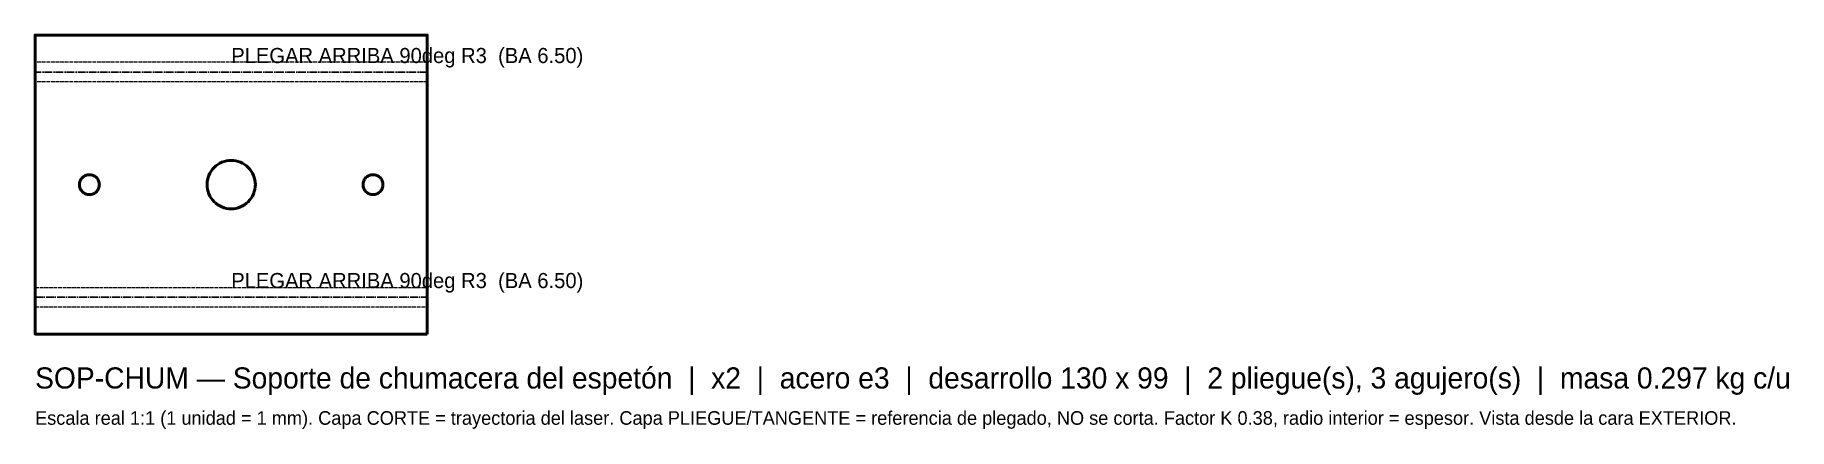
# Model space of a CAD drawing. Header units: millimetres. Extents: x 0 to 581, y -41 to 90.
import ezdxf

# ---------------------------------------------------------------- set-up
doc = ezdxf.new("R2010")
doc.units = ezdxf.units.MM
doc.linetypes.add('DASHDOT', pattern=[3.556, 2.54, -0.508, 0, -0.508])
doc.linetypes.add('DASHED', pattern=[1.524, 1.27, -0.254])
for name, color, linetype, lineweight in [('CORTE', 1, 'CONTINUOUS', 50), ('PLIEGUE', 5, 'DASHDOT', 25), ('TANGENTE', 8, 'DASHED', 13), ('TEXTO', 7, 'CONTINUOUS', 25)]:
    doc.layers.add(name, color=color, linetype=linetype, lineweight=lineweight)

msp = doc.modelspace()

# ---------------------------------------------------------------- linework, layer by layer
at = {"layer": 'CORTE'}
for points in [[(130, -9.5), (0, -9.5), (0, 2.75), (0, 77.25), (0, 89.5), (130, 89.5), (130, 77.25), (130, 2.75), (130, -9.5)], [(72.06, 43.77), (71.65, 44.44), (71.18, 45.08), (70.66, 45.66), (70.08, 46.18), (69.44, 46.65), (68.77, 47.06), (68.06, 47.39), (67.32, 47.66), (66.56, 47.85), (65.78, 47.96), (65, 48), (64.22, 47.96), (63.44, 47.85), (62.68, 47.66), (61.94, 47.39), (61.23, 47.06), (60.56, 46.65), (59.92, 46.18), (59.34, 45.66), (58.82, 45.08), (58.35, 44.44), (57.94, 43.77), (57.61, 43.06), (57.34, 42.32), (57.15, 41.56), (57.04, 40.78), (57, 40), (57.04, 39.22), (57.15, 38.44), (57.34, 37.68), (57.61, 36.94), (57.94, 36.23), (58.35, 35.56), (58.82, 34.92), (59.34, 34.34), (59.92, 33.82), (60.56, 33.35), (61.23, 32.94), (61.94, 32.61), (62.68, 32.34), (63.44, 32.15), (64.22, 32.04), (65, 32), (65.78, 32.04), (66.56, 32.15), (67.32, 32.34), (68.06, 32.61), (68.77, 32.94), (69.44, 33.35), (70.08, 33.82), (70.66, 34.34), (71.18, 34.92), (71.65, 35.56), (72.06, 36.23), (72.39, 36.94), (72.66, 37.68), (72.85, 38.44), (72.96, 39.22), (73, 40), (72.96, 40.78), (72.85, 41.56), (72.66, 42.32), (72.39, 43.06), (72.06, 43.77)], [(21.05, 41.26), (20.91, 41.56), (20.74, 41.83), (20.55, 42.09), (20.33, 42.33), (20.09, 42.55), (19.83, 42.74), (19.56, 42.91), (19.26, 43.05), (18.96, 43.16), (18.64, 43.24), (18.32, 43.28), (18, 43.3), (17.68, 43.28), (17.36, 43.24), (17.04, 43.16), (16.74, 43.05), (16.44, 42.91), (16.17, 42.74), (15.91, 42.55), (15.67, 42.33), (15.45, 42.09), (15.26, 41.83), (15.09, 41.56), (14.95, 41.26), (14.84, 40.96), (14.76, 40.64), (14.72, 40.32), (14.7, 40), (14.72, 39.68), (14.76, 39.36), (14.84, 39.04), (14.95, 38.74), (15.09, 38.44), (15.26, 38.17), (15.45, 37.91), (15.67, 37.67), (15.91, 37.45), (16.17, 37.26), (16.44, 37.09), (16.74, 36.95), (17.04, 36.84), (17.36, 36.76), (17.68, 36.72), (18, 36.7), (18.32, 36.72), (18.64, 36.76), (18.96, 36.84), (19.26, 36.95), (19.56, 37.09), (19.83, 37.26), (20.09, 37.45), (20.33, 37.67), (20.55, 37.91), (20.74, 38.17), (20.91, 38.44), (21.05, 38.74), (21.16, 39.04), (21.24, 39.36), (21.28, 39.68), (21.3, 40), (21.28, 40.32), (21.24, 40.64), (21.16, 40.96), (21.05, 41.26)], [(115.16, 40.96), (115.05, 41.26), (114.91, 41.56), (114.74, 41.83), (114.55, 42.09), (114.33, 42.33), (114.09, 42.55), (113.83, 42.74), (113.56, 42.91), (113.26, 43.05), (112.96, 43.16), (112.64, 43.24), (112.32, 43.28), (112, 43.3), (111.68, 43.28), (111.36, 43.24), (111.04, 43.16), (110.74, 43.05), (110.44, 42.91), (110.17, 42.74), (109.91, 42.55), (109.67, 42.33), (109.45, 42.09), (109.26, 41.83), (109.09, 41.56), (108.95, 41.26), (108.84, 40.96), (108.76, 40.64), (108.72, 40.32), (108.7, 40), (108.72, 39.68), (108.76, 39.36), (108.84, 39.04), (108.95, 38.74), (109.09, 38.44), (109.26, 38.17), (109.45, 37.91), (109.67, 37.67), (109.91, 37.45), (110.17, 37.26), (110.44, 37.09), (110.74, 36.95), (111.04, 36.84), (111.36, 36.76), (111.68, 36.72), (112, 36.7), (112.32, 36.72), (112.64, 36.76), (112.96, 36.84), (113.26, 36.95), (113.56, 37.09), (113.83, 37.26), (114.09, 37.45), (114.33, 37.67), (114.55, 37.91), (114.74, 38.17), (114.91, 38.44), (115.05, 38.74), (115.16, 39.04), (115.24, 39.36), (115.28, 39.68), (115.3, 40), (115.28, 40.32), (115.24, 40.64), (115.16, 40.96)]]:
    msp.add_lwpolyline(points, close=True, dxfattribs=at)
at = {"layer": 'PLIEGUE'}
for p, q in [((130, 77.25), (0, 77.25)), ((0, 2.75), (130, 2.75))]:
    msp.add_line(p, q, dxfattribs=at)
at = {"layer": 'TANGENTE'}
for p, q in [((130, 80.5), (0, 80.5)), ((130, 74), (0, 74)), ((0, 6), (130, 6)), ((0, -0.5), (130, -0.5))]:
    msp.add_line(p, q, dxfattribs=at)

# ---------------------------------------------------------------- texts
at = {"layer": 'TEXTO'}
for s, height, p in [('PLEGAR ARRIBA 90deg R3  (BA 6.50)', 5, (65, 80.25)), ('PLEGAR ARRIBA 90deg R3  (BA 6.50)', 5, (65, 5.75)), ('SOP-CHUM — Soporte de chumacera del espetón  |  x2  |  acero e3  |  desarrollo 130 x 99  |  2 pliegue(s), 3 agujero(s)  |  masa 0.297 kg c/u', 7, (0, -27.5)), ('Escala real 1:1 (1 unidad = 1 mm). Capa CORTE = trayectoria del laser. Capa PLIEGUE/TANGENTE = referencia de plegado, NO se corta. Factor K 0.38, radio interior = espesor. Vista desde la cara EXTERIOR.', 4.5, (0, -39.5))]:
    msp.add_text(s, height=height, dxfattribs=at).set_placement(p)

doc.saveas('drawing.dxf')
